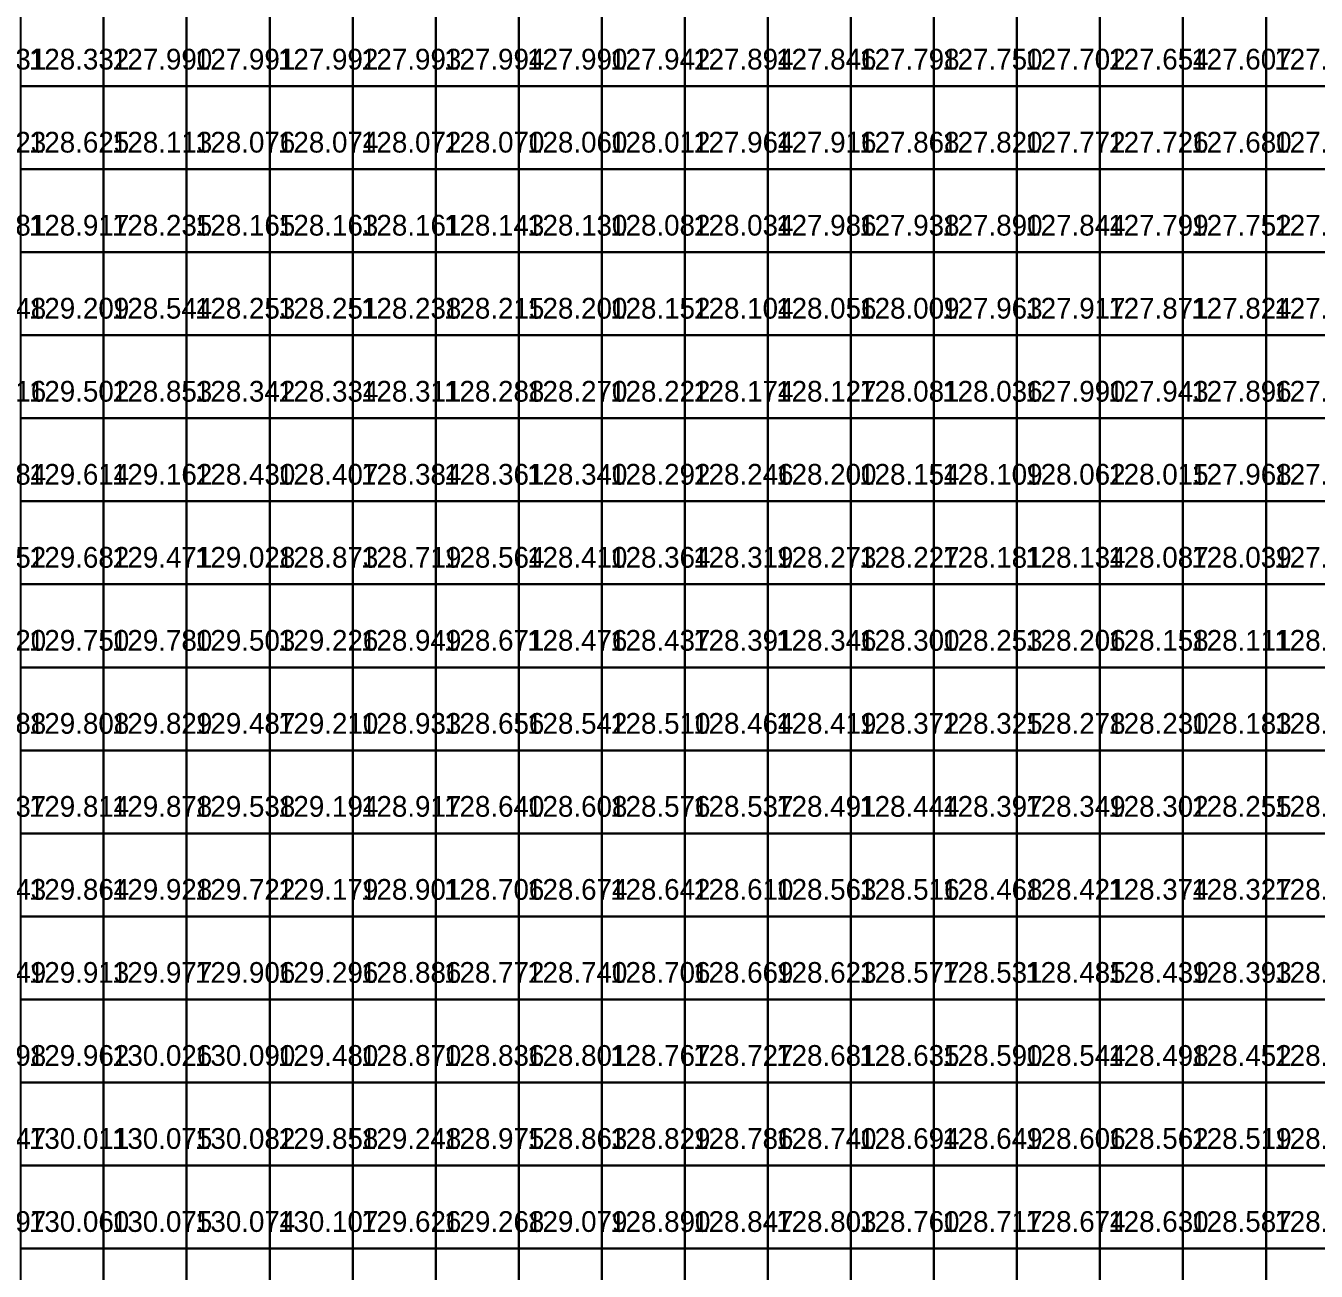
# Model space of a CAD drawing. Header units: metres. Extents: x 287857 to 287978, y 62957 to 63018.
# Drawn here: x 287886.99 to 287902.53, y 62987.56 to 63002.56 of the extents above; entities that cross this region are included whole.
import ezdxf

# ---------------------------------------------------------------- set-up
doc = ezdxf.new("R2010")
doc.units = ezdxf.units.M
for name, color, linetype, true_color in [('SURVEY-INTERP', 7, 'Continuous', 0x94a3b8), ('SURVEY-LEVEL-TXT', 7, 'Continuous', 0x4ade80), ('SURVEY-REAL', 7, 'Continuous', 0x4ade80)]:
    doc.layers.add(name, color=color, linetype=linetype, true_color=true_color)

msp = doc.modelspace()

# ---------------------------------------------------------------- linework, layer by layer
at = {"layer": 'SURVEY-INTERP'}
for points in [[(287886.925, 63001.831, 128.332), (287887.925, 63001.831, 128.332), (287887.925, 63002.831, 128.332), (287886.925, 63002.831, 128.332), (287886.925, 63001.831, 128.332)], [(287888.925, 63001.831, 127.991), (287889.925, 63001.831, 127.991), (287889.925, 63002.831, 127.991), (287888.925, 63002.831, 127.991), (287888.925, 63001.831, 127.991)], [(287889.925, 63001.831, 127.992), (287890.925, 63001.831, 127.992), (287890.925, 63002.831, 127.992), (287889.925, 63002.831, 127.992), (287889.925, 63001.831, 127.992)], [(287890.925, 63001.831, 127.993), (287891.925, 63001.831, 127.993), (287891.925, 63002.831, 127.993), (287890.925, 63002.831, 127.993), (287890.925, 63001.831, 127.993)], [(287891.925, 63001.831, 127.994), (287892.925, 63001.831, 127.994), (287892.925, 63002.831, 127.994), (287891.925, 63002.831, 127.994), (287891.925, 63001.831, 127.994)], [(287892.925, 63001.831, 127.99), (287893.925, 63001.831, 127.99), (287893.925, 63002.831, 127.99), (287892.925, 63002.831, 127.99), (287892.925, 63001.831, 127.99)], [(287893.925, 63001.831, 127.942), (287894.925, 63001.831, 127.942), (287894.925, 63002.831, 127.942), (287893.925, 63002.831, 127.942), (287893.925, 63001.831, 127.942)], [(287894.925, 63001.831, 127.894), (287895.925, 63001.831, 127.894), (287895.925, 63002.831, 127.894), (287894.925, 63002.831, 127.894), (287894.925, 63001.831, 127.894)], [(287895.925, 63001.831, 127.846), (287896.925, 63001.831, 127.846), (287896.925, 63002.831, 127.846), (287895.925, 63002.831, 127.846), (287895.925, 63001.831, 127.846)], [(287896.925, 63001.831, 127.798), (287897.925, 63001.831, 127.798), (287897.925, 63002.831, 127.798), (287896.925, 63002.831, 127.798), (287896.925, 63001.831, 127.798)], [(287897.925, 63001.831, 127.75), (287898.925, 63001.831, 127.75), (287898.925, 63002.831, 127.75), (287897.925, 63002.831, 127.75), (287897.925, 63001.831, 127.75)], [(287898.925, 63001.831, 127.702), (287899.925, 63001.831, 127.702), (287899.925, 63002.831, 127.702), (287898.925, 63002.831, 127.702), (287898.925, 63001.831, 127.702)], [(287899.925, 63001.831, 127.654), (287900.925, 63001.831, 127.654), (287900.925, 63002.831, 127.654), (287899.925, 63002.831, 127.654), (287899.925, 63001.831, 127.654)], [(287900.925, 63001.831, 127.607), (287901.925, 63001.831, 127.607), (287901.925, 63002.831, 127.607), (287900.925, 63002.831, 127.607), (287900.925, 63001.831, 127.607)], [(287901.925, 63001.831, 127.561), (287902.925, 63001.831, 127.561), (287902.925, 63002.831, 127.561), (287901.925, 63002.831, 127.561), (287901.925, 63001.831, 127.561)], [(287886.925, 63000.831, 128.625), (287887.925, 63000.831, 128.625), (287887.925, 63001.831, 128.625), (287886.925, 63001.831, 128.625), (287886.925, 63000.831, 128.625)], [(287887.925, 63000.831, 128.113), (287888.925, 63000.831, 128.113), (287888.925, 63001.831, 128.113), (287887.925, 63001.831, 128.113), (287887.925, 63000.831, 128.113)], [(287888.925, 63000.831, 128.076), (287889.925, 63000.831, 128.076), (287889.925, 63001.831, 128.076), (287888.925, 63001.831, 128.076), (287888.925, 63000.831, 128.076)], [(287889.925, 63000.831, 128.074), (287890.925, 63000.831, 128.074), (287890.925, 63001.831, 128.074), (287889.925, 63001.831, 128.074), (287889.925, 63000.831, 128.074)], [(287890.925, 63000.831, 128.072), (287891.925, 63000.831, 128.072), (287891.925, 63001.831, 128.072), (287890.925, 63001.831, 128.072), (287890.925, 63000.831, 128.072)], [(287892.925, 63000.831, 128.06), (287893.925, 63000.831, 128.06), (287893.925, 63001.831, 128.06), (287892.925, 63001.831, 128.06), (287892.925, 63000.831, 128.06)], [(287893.925, 63000.831, 128.012), (287894.925, 63000.831, 128.012), (287894.925, 63001.831, 128.012), (287893.925, 63001.831, 128.012), (287893.925, 63000.831, 128.012)], [(287894.925, 63000.831, 127.964), (287895.925, 63000.831, 127.964), (287895.925, 63001.831, 127.964), (287894.925, 63001.831, 127.964), (287894.925, 63000.831, 127.964)], [(287895.925, 63000.831, 127.916), (287896.925, 63000.831, 127.916), (287896.925, 63001.831, 127.916), (287895.925, 63001.831, 127.916), (287895.925, 63000.831, 127.916)], [(287896.925, 63000.831, 127.868), (287897.925, 63000.831, 127.868), (287897.925, 63001.831, 127.868), (287896.925, 63001.831, 127.868), (287896.925, 63000.831, 127.868)], [(287897.925, 63000.831, 127.82), (287898.925, 63000.831, 127.82), (287898.925, 63001.831, 127.82), (287897.925, 63001.831, 127.82), (287897.925, 63000.831, 127.82)], [(287898.925, 63000.831, 127.772), (287899.925, 63000.831, 127.772), (287899.925, 63001.831, 127.772), (287898.925, 63001.831, 127.772), (287898.925, 63000.831, 127.772)], [(287899.925, 63000.831, 127.726), (287900.925, 63000.831, 127.726), (287900.925, 63001.831, 127.726), (287899.925, 63001.831, 127.726), (287899.925, 63000.831, 127.726)], [(287900.925, 63000.831, 127.68), (287901.925, 63000.831, 127.68), (287901.925, 63001.831, 127.68), (287900.925, 63001.831, 127.68), (287900.925, 63000.831, 127.68)], [(287901.925, 63000.831, 127.633), (287902.925, 63000.831, 127.633), (287902.925, 63001.831, 127.633), (287901.925, 63001.831, 127.633), (287901.925, 63000.831, 127.633)], [(287886.925, 62999.831, 128.917), (287887.925, 62999.831, 128.917), (287887.925, 63000.831, 128.917), (287886.925, 63000.831, 128.917), (287886.925, 62999.831, 128.917)], [(287887.925, 62999.831, 128.235), (287888.925, 62999.831, 128.235), (287888.925, 63000.831, 128.235), (287887.925, 63000.831, 128.235), (287887.925, 62999.831, 128.235)], [(287888.925, 62999.831, 128.165), (287889.925, 62999.831, 128.165), (287889.925, 63000.831, 128.165), (287888.925, 63000.831, 128.165), (287888.925, 62999.831, 128.165)], [(287889.925, 62999.831, 128.163), (287890.925, 62999.831, 128.163), (287890.925, 63000.831, 128.163), (287889.925, 63000.831, 128.163), (287889.925, 62999.831, 128.163)], [(287890.925, 62999.831, 128.161), (287891.925, 62999.831, 128.161), (287891.925, 63000.831, 128.161), (287890.925, 63000.831, 128.161), (287890.925, 62999.831, 128.161)], [(287891.925, 62999.831, 128.143), (287892.925, 62999.831, 128.143), (287892.925, 63000.831, 128.143), (287891.925, 63000.831, 128.143), (287891.925, 62999.831, 128.143)], [(287892.925, 62999.831, 128.13), (287893.925, 62999.831, 128.13), (287893.925, 63000.831, 128.13), (287892.925, 63000.831, 128.13), (287892.925, 62999.831, 128.13)], [(287893.925, 62999.831, 128.082), (287894.925, 62999.831, 128.082), (287894.925, 63000.831, 128.082), (287893.925, 63000.831, 128.082), (287893.925, 62999.831, 128.082)], [(287894.925, 62999.831, 128.034), (287895.925, 62999.831, 128.034), (287895.925, 63000.831, 128.034), (287894.925, 63000.831, 128.034), (287894.925, 62999.831, 128.034)], [(287895.925, 62999.831, 127.986), (287896.925, 62999.831, 127.986), (287896.925, 63000.831, 127.986), (287895.925, 63000.831, 127.986), (287895.925, 62999.831, 127.986)], [(287896.925, 62999.831, 127.938), (287897.925, 62999.831, 127.938), (287897.925, 63000.831, 127.938), (287896.925, 63000.831, 127.938), (287896.925, 62999.831, 127.938)], [(287897.925, 62999.831, 127.89), (287898.925, 62999.831, 127.89), (287898.925, 63000.831, 127.89), (287897.925, 63000.831, 127.89), (287897.925, 62999.831, 127.89)], [(287898.925, 62999.831, 127.844), (287899.925, 62999.831, 127.844), (287899.925, 63000.831, 127.844), (287898.925, 63000.831, 127.844), (287898.925, 62999.831, 127.844)], [(287899.925, 62999.831, 127.799), (287900.925, 62999.831, 127.799), (287900.925, 63000.831, 127.799), (287899.925, 63000.831, 127.799), (287899.925, 62999.831, 127.799)], [(287900.925, 62999.831, 127.752), (287901.925, 62999.831, 127.752), (287901.925, 63000.831, 127.752), (287900.925, 63000.831, 127.752), (287900.925, 62999.831, 127.752)], [(287901.925, 62999.831, 127.705), (287902.925, 62999.831, 127.705), (287902.925, 63000.831, 127.705), (287901.925, 63000.831, 127.705), (287901.925, 62999.831, 127.705)], [(287886.925, 62998.831, 129.209), (287887.925, 62998.831, 129.209), (287887.925, 62999.831, 129.209), (287886.925, 62999.831, 129.209), (287886.925, 62998.831, 129.209)], [(287887.925, 62998.831, 128.544), (287888.925, 62998.831, 128.544), (287888.925, 62999.831, 128.544), (287887.925, 62999.831, 128.544), (287887.925, 62998.831, 128.544)], [(287888.925, 62998.831, 128.253), (287889.925, 62998.831, 128.253), (287889.925, 62999.831, 128.253), (287888.925, 62999.831, 128.253), (287888.925, 62998.831, 128.253)], [(287889.925, 62998.831, 128.251), (287890.925, 62998.831, 128.251), (287890.925, 62999.831, 128.251), (287889.925, 62999.831, 128.251), (287889.925, 62998.831, 128.251)], [(287890.925, 62998.831, 128.238), (287891.925, 62998.831, 128.238), (287891.925, 62999.831, 128.238), (287890.925, 62999.831, 128.238), (287890.925, 62998.831, 128.238)], [(287891.925, 62998.831, 128.215), (287892.925, 62998.831, 128.215), (287892.925, 62999.831, 128.215), (287891.925, 62999.831, 128.215), (287891.925, 62998.831, 128.215)], [(287892.925, 62998.831, 128.2), (287893.925, 62998.831, 128.2), (287893.925, 62999.831, 128.2), (287892.925, 62999.831, 128.2), (287892.925, 62998.831, 128.2)], [(287893.925, 62998.831, 128.152), (287894.925, 62998.831, 128.152), (287894.925, 62999.831, 128.152), (287893.925, 62999.831, 128.152), (287893.925, 62998.831, 128.152)], [(287894.925, 62998.831, 128.104), (287895.925, 62998.831, 128.104), (287895.925, 62999.831, 128.104), (287894.925, 62999.831, 128.104), (287894.925, 62998.831, 128.104)], [(287895.925, 62998.831, 128.056), (287896.925, 62998.831, 128.056), (287896.925, 62999.831, 128.056), (287895.925, 62999.831, 128.056), (287895.925, 62998.831, 128.056)], [(287896.925, 62998.831, 128.009), (287897.925, 62998.831, 128.009), (287897.925, 62999.831, 128.009), (287896.925, 62999.831, 128.009), (287896.925, 62998.831, 128.009)], [(287897.925, 62998.831, 127.963), (287898.925, 62998.831, 127.963), (287898.925, 62999.831, 127.963), (287897.925, 62999.831, 127.963), (287897.925, 62998.831, 127.963)], [(287898.925, 62998.831, 127.917), (287899.925, 62998.831, 127.917), (287899.925, 62999.831, 127.917), (287898.925, 62999.831, 127.917), (287898.925, 62998.831, 127.917)], [(287899.925, 62998.831, 127.871), (287900.925, 62998.831, 127.871), (287900.925, 62999.831, 127.871), (287899.925, 62999.831, 127.871), (287899.925, 62998.831, 127.871)], [(287900.925, 62998.831, 127.824), (287901.925, 62998.831, 127.824), (287901.925, 62999.831, 127.824), (287900.925, 62999.831, 127.824), (287900.925, 62998.831, 127.824)], [(287901.925, 62998.831, 127.777), (287902.925, 62998.831, 127.777), (287902.925, 62999.831, 127.777), (287901.925, 62999.831, 127.777), (287901.925, 62998.831, 127.777)], [(287886.925, 62997.831, 129.502), (287887.925, 62997.831, 129.502), (287887.925, 62998.831, 129.502), (287886.925, 62998.831, 129.502), (287886.925, 62997.831, 129.502)], [(287887.925, 62997.831, 128.853), (287888.925, 62997.831, 128.853), (287888.925, 62998.831, 128.853), (287887.925, 62998.831, 128.853), (287887.925, 62997.831, 128.853)], [(287888.925, 62997.831, 128.342), (287889.925, 62997.831, 128.342), (287889.925, 62998.831, 128.342), (287888.925, 62998.831, 128.342), (287888.925, 62997.831, 128.342)], [(287889.925, 62997.831, 128.334), (287890.925, 62997.831, 128.334), (287890.925, 62998.831, 128.334), (287889.925, 62998.831, 128.334), (287889.925, 62997.831, 128.334)], [(287890.925, 62997.831, 128.311), (287891.925, 62997.831, 128.311), (287891.925, 62998.831, 128.311), (287890.925, 62998.831, 128.311), (287890.925, 62997.831, 128.311)], [(287891.925, 62997.831, 128.288), (287892.925, 62997.831, 128.288), (287892.925, 62998.831, 128.288), (287891.925, 62998.831, 128.288), (287891.925, 62997.831, 128.288)], [(287892.925, 62997.831, 128.27), (287893.925, 62997.831, 128.27), (287893.925, 62998.831, 128.27), (287892.925, 62998.831, 128.27), (287892.925, 62997.831, 128.27)], [(287893.925, 62997.831, 128.222), (287894.925, 62997.831, 128.222), (287894.925, 62998.831, 128.222), (287893.925, 62998.831, 128.222), (287893.925, 62997.831, 128.222)], [(287894.925, 62997.831, 128.174), (287895.925, 62997.831, 128.174), (287895.925, 62998.831, 128.174), (287894.925, 62998.831, 128.174), (287894.925, 62997.831, 128.174)], [(287895.925, 62997.831, 128.127), (287896.925, 62997.831, 128.127), (287896.925, 62998.831, 128.127), (287895.925, 62998.831, 128.127), (287895.925, 62997.831, 128.127)], [(287896.925, 62997.831, 128.081), (287897.925, 62997.831, 128.081), (287897.925, 62998.831, 128.081), (287896.925, 62998.831, 128.081), (287896.925, 62997.831, 128.081)], [(287897.925, 62997.831, 128.036), (287898.925, 62997.831, 128.036), (287898.925, 62998.831, 128.036), (287897.925, 62998.831, 128.036), (287897.925, 62997.831, 128.036)], [(287898.925, 62997.831, 127.99), (287899.925, 62997.831, 127.99), (287899.925, 62998.831, 127.99), (287898.925, 62998.831, 127.99), (287898.925, 62997.831, 127.99)], [(287899.925, 62997.831, 127.943), (287900.925, 62997.831, 127.943), (287900.925, 62998.831, 127.943), (287899.925, 62998.831, 127.943), (287899.925, 62997.831, 127.943)], [(287900.925, 62997.831, 127.896), (287901.925, 62997.831, 127.896), (287901.925, 62998.831, 127.896), (287900.925, 62998.831, 127.896), (287900.925, 62997.831, 127.896)], [(287901.925, 62997.831, 127.848), (287902.925, 62997.831, 127.848), (287902.925, 62998.831, 127.848), (287901.925, 62998.831, 127.848), (287901.925, 62997.831, 127.848)], [(287886.925, 62996.831, 129.614), (287887.925, 62996.831, 129.614), (287887.925, 62997.831, 129.614), (287886.925, 62997.831, 129.614), (287886.925, 62996.831, 129.614)], [(287887.925, 62996.831, 129.162), (287888.925, 62996.831, 129.162), (287888.925, 62997.831, 129.162), (287887.925, 62997.831, 129.162), (287887.925, 62996.831, 129.162)], [(287889.925, 62996.831, 128.407), (287890.925, 62996.831, 128.407), (287890.925, 62997.831, 128.407), (287889.925, 62997.831, 128.407), (287889.925, 62996.831, 128.407)], [(287890.925, 62996.831, 128.384), (287891.925, 62996.831, 128.384), (287891.925, 62997.831, 128.384), (287890.925, 62997.831, 128.384), (287890.925, 62996.831, 128.384)], [(287891.925, 62996.831, 128.361), (287892.925, 62996.831, 128.361), (287892.925, 62997.831, 128.361), (287891.925, 62997.831, 128.361), (287891.925, 62996.831, 128.361)], [(287892.925, 62996.831, 128.34), (287893.925, 62996.831, 128.34), (287893.925, 62997.831, 128.34), (287892.925, 62997.831, 128.34), (287892.925, 62996.831, 128.34)], [(287893.925, 62996.831, 128.292), (287894.925, 62996.831, 128.292), (287894.925, 62997.831, 128.292), (287893.925, 62997.831, 128.292), (287893.925, 62996.831, 128.292)], [(287894.925, 62996.831, 128.246), (287895.925, 62996.831, 128.246), (287895.925, 62997.831, 128.246), (287894.925, 62997.831, 128.246), (287894.925, 62996.831, 128.246)], [(287895.925, 62996.831, 128.2), (287896.925, 62996.831, 128.2), (287896.925, 62997.831, 128.2), (287895.925, 62997.831, 128.2), (287895.925, 62996.831, 128.2)], [(287896.925, 62996.831, 128.154), (287897.925, 62996.831, 128.154), (287897.925, 62997.831, 128.154), (287896.925, 62997.831, 128.154), (287896.925, 62996.831, 128.154)], [(287897.925, 62996.831, 128.109), (287898.925, 62996.831, 128.109), (287898.925, 62997.831, 128.109), (287897.925, 62997.831, 128.109), (287897.925, 62996.831, 128.109)], [(287898.925, 62996.831, 128.062), (287899.925, 62996.831, 128.062), (287899.925, 62997.831, 128.062), (287898.925, 62997.831, 128.062), (287898.925, 62996.831, 128.062)], [(287899.925, 62996.831, 128.015), (287900.925, 62996.831, 128.015), (287900.925, 62997.831, 128.015), (287899.925, 62997.831, 128.015), (287899.925, 62996.831, 128.015)], [(287900.925, 62996.831, 127.968), (287901.925, 62996.831, 127.968), (287901.925, 62997.831, 127.968), (287900.925, 62997.831, 127.968), (287900.925, 62996.831, 127.968)], [(287901.925, 62996.831, 127.92), (287902.925, 62996.831, 127.92), (287902.925, 62997.831, 127.92), (287901.925, 62997.831, 127.92), (287901.925, 62996.831, 127.92)], [(287886.925, 62995.831, 129.682), (287887.925, 62995.831, 129.682), (287887.925, 62996.831, 129.682), (287886.925, 62996.831, 129.682), (287886.925, 62995.831, 129.682)], [(287887.925, 62995.831, 129.471), (287888.925, 62995.831, 129.471), (287888.925, 62996.831, 129.471), (287887.925, 62996.831, 129.471), (287887.925, 62995.831, 129.471)], [(287888.925, 62995.831, 129.028), (287889.925, 62995.831, 129.028), (287889.925, 62996.831, 129.028), (287888.925, 62996.831, 129.028), (287888.925, 62995.831, 129.028)], [(287889.925, 62995.831, 128.873), (287890.925, 62995.831, 128.873), (287890.925, 62996.831, 128.873), (287889.925, 62996.831, 128.873), (287889.925, 62995.831, 128.873)], [(287890.925, 62995.831, 128.719), (287891.925, 62995.831, 128.719), (287891.925, 62996.831, 128.719), (287890.925, 62996.831, 128.719), (287890.925, 62995.831, 128.719)], [(287891.925, 62995.831, 128.564), (287892.925, 62995.831, 128.564), (287892.925, 62996.831, 128.564), (287891.925, 62996.831, 128.564), (287891.925, 62995.831, 128.564)], [(287893.925, 62995.831, 128.364), (287894.925, 62995.831, 128.364), (287894.925, 62996.831, 128.364), (287893.925, 62996.831, 128.364), (287893.925, 62995.831, 128.364)], [(287894.925, 62995.831, 128.319), (287895.925, 62995.831, 128.319), (287895.925, 62996.831, 128.319), (287894.925, 62996.831, 128.319), (287894.925, 62995.831, 128.319)], [(287895.925, 62995.831, 128.273), (287896.925, 62995.831, 128.273), (287896.925, 62996.831, 128.273), (287895.925, 62996.831, 128.273), (287895.925, 62995.831, 128.273)], [(287896.925, 62995.831, 128.227), (287897.925, 62995.831, 128.227), (287897.925, 62996.831, 128.227), (287896.925, 62996.831, 128.227), (287896.925, 62995.831, 128.227)], [(287897.925, 62995.831, 128.181), (287898.925, 62995.831, 128.181), (287898.925, 62996.831, 128.181), (287897.925, 62996.831, 128.181), (287897.925, 62995.831, 128.181)], [(287898.925, 62995.831, 128.134), (287899.925, 62995.831, 128.134), (287899.925, 62996.831, 128.134), (287898.925, 62996.831, 128.134), (287898.925, 62995.831, 128.134)], [(287899.925, 62995.831, 128.087), (287900.925, 62995.831, 128.087), (287900.925, 62996.831, 128.087), (287899.925, 62996.831, 128.087), (287899.925, 62995.831, 128.087)], [(287900.925, 62995.831, 128.039), (287901.925, 62995.831, 128.039), (287901.925, 62996.831, 128.039), (287900.925, 62996.831, 128.039), (287900.925, 62995.831, 128.039)], [(287901.925, 62995.831, 127.992), (287902.925, 62995.831, 127.992), (287902.925, 62996.831, 127.992), (287901.925, 62996.831, 127.992), (287901.925, 62995.831, 127.992)], [(287886.925, 62994.831, 129.75), (287887.925, 62994.831, 129.75), (287887.925, 62995.831, 129.75), (287886.925, 62995.831, 129.75), (287886.925, 62994.831, 129.75)], [(287888.925, 62994.831, 129.503), (287889.925, 62994.831, 129.503), (287889.925, 62995.831, 129.503), (287888.925, 62995.831, 129.503), (287888.925, 62994.831, 129.503)], [(287889.925, 62994.831, 129.226), (287890.925, 62994.831, 129.226), (287890.925, 62995.831, 129.226), (287889.925, 62995.831, 129.226), (287889.925, 62994.831, 129.226)], [(287890.925, 62994.831, 128.949), (287891.925, 62994.831, 128.949), (287891.925, 62995.831, 128.949), (287890.925, 62995.831, 128.949), (287890.925, 62994.831, 128.949)], [(287891.925, 62994.831, 128.671), (287892.925, 62994.831, 128.671), (287892.925, 62995.831, 128.671), (287891.925, 62995.831, 128.671), (287891.925, 62994.831, 128.671)], [(287892.925, 62994.831, 128.476), (287893.925, 62994.831, 128.476), (287893.925, 62995.831, 128.476), (287892.925, 62995.831, 128.476), (287892.925, 62994.831, 128.476)], [(287893.925, 62994.831, 128.437), (287894.925, 62994.831, 128.437), (287894.925, 62995.831, 128.437), (287893.925, 62995.831, 128.437), (287893.925, 62994.831, 128.437)], [(287894.925, 62994.831, 128.391), (287895.925, 62994.831, 128.391), (287895.925, 62995.831, 128.391), (287894.925, 62995.831, 128.391), (287894.925, 62994.831, 128.391)], [(287895.925, 62994.831, 128.346), (287896.925, 62994.831, 128.346), (287896.925, 62995.831, 128.346), (287895.925, 62995.831, 128.346), (287895.925, 62994.831, 128.346)], [(287896.925, 62994.831, 128.3), (287897.925, 62994.831, 128.3), (287897.925, 62995.831, 128.3), (287896.925, 62995.831, 128.3), (287896.925, 62994.831, 128.3)], [(287897.925, 62994.831, 128.253), (287898.925, 62994.831, 128.253), (287898.925, 62995.831, 128.253), (287897.925, 62995.831, 128.253), (287897.925, 62994.831, 128.253)], [(287898.925, 62994.831, 128.206), (287899.925, 62994.831, 128.206), (287899.925, 62995.831, 128.206), (287898.925, 62995.831, 128.206), (287898.925, 62994.831, 128.206)], [(287899.925, 62994.831, 128.158), (287900.925, 62994.831, 128.158), (287900.925, 62995.831, 128.158), (287899.925, 62995.831, 128.158), (287899.925, 62994.831, 128.158)], [(287900.925, 62994.831, 128.111), (287901.925, 62994.831, 128.111), (287901.925, 62995.831, 128.111), (287900.925, 62995.831, 128.111), (287900.925, 62994.831, 128.111)], [(287901.925, 62994.831, 128.064), (287902.925, 62994.831, 128.064), (287902.925, 62995.831, 128.064), (287901.925, 62995.831, 128.064), (287901.925, 62994.831, 128.064)], [(287886.925, 62993.831, 129.808), (287887.925, 62993.831, 129.808), (287887.925, 62994.831, 129.808), (287886.925, 62994.831, 129.808), (287886.925, 62993.831, 129.808)], [(287887.925, 62993.831, 129.829), (287888.925, 62993.831, 129.829), (287888.925, 62994.831, 129.829), (287887.925, 62994.831, 129.829), (287887.925, 62993.831, 129.829)], [(287888.925, 62993.831, 129.487), (287889.925, 62993.831, 129.487), (287889.925, 62994.831, 129.487), (287888.925, 62994.831, 129.487), (287888.925, 62993.831, 129.487)], [(287889.925, 62993.831, 129.21), (287890.925, 62993.831, 129.21), (287890.925, 62994.831, 129.21), (287889.925, 62994.831, 129.21), (287889.925, 62993.831, 129.21)], [(287890.925, 62993.831, 128.933), (287891.925, 62993.831, 128.933), (287891.925, 62994.831, 128.933), (287890.925, 62994.831, 128.933), (287890.925, 62993.831, 128.933)], [(287891.925, 62993.831, 128.656), (287892.925, 62993.831, 128.656), (287892.925, 62994.831, 128.656), (287891.925, 62994.831, 128.656), (287891.925, 62993.831, 128.656)], [(287892.925, 62993.831, 128.542), (287893.925, 62993.831, 128.542), (287893.925, 62994.831, 128.542), (287892.925, 62994.831, 128.542), (287892.925, 62993.831, 128.542)], [(287893.925, 62993.831, 128.51), (287894.925, 62993.831, 128.51), (287894.925, 62994.831, 128.51), (287893.925, 62994.831, 128.51), (287893.925, 62993.831, 128.51)], [(287894.925, 62993.831, 128.464), (287895.925, 62993.831, 128.464), (287895.925, 62994.831, 128.464), (287894.925, 62994.831, 128.464), (287894.925, 62993.831, 128.464)], [(287895.925, 62993.831, 128.419), (287896.925, 62993.831, 128.419), (287896.925, 62994.831, 128.419), (287895.925, 62994.831, 128.419), (287895.925, 62993.831, 128.419)], [(287896.925, 62993.831, 128.372), (287897.925, 62993.831, 128.372), (287897.925, 62994.831, 128.372), (287896.925, 62994.831, 128.372), (287896.925, 62993.831, 128.372)], [(287897.925, 62993.831, 128.325), (287898.925, 62993.831, 128.325), (287898.925, 62994.831, 128.325), (287897.925, 62994.831, 128.325), (287897.925, 62993.831, 128.325)], [(287898.925, 62993.831, 128.278), (287899.925, 62993.831, 128.278), (287899.925, 62994.831, 128.278), (287898.925, 62994.831, 128.278), (287898.925, 62993.831, 128.278)], [(287899.925, 62993.831, 128.23), (287900.925, 62993.831, 128.23), (287900.925, 62994.831, 128.23), (287899.925, 62994.831, 128.23), (287899.925, 62993.831, 128.23)], [(287900.925, 62993.831, 128.183), (287901.925, 62993.831, 128.183), (287901.925, 62994.831, 128.183), (287900.925, 62994.831, 128.183), (287900.925, 62993.831, 128.183)], [(287901.925, 62993.831, 128.136), (287902.925, 62993.831, 128.136), (287902.925, 62994.831, 128.136), (287901.925, 62994.831, 128.136), (287901.925, 62993.831, 128.136)], [(287886.925, 62992.831, 129.814), (287887.925, 62992.831, 129.814), (287887.925, 62993.831, 129.814), (287886.925, 62993.831, 129.814), (287886.925, 62992.831, 129.814)], [(287887.925, 62992.831, 129.878), (287888.925, 62992.831, 129.878), (287888.925, 62993.831, 129.878), (287887.925, 62993.831, 129.878), (287887.925, 62992.831, 129.878)], [(287888.925, 62992.831, 129.538), (287889.925, 62992.831, 129.538), (287889.925, 62993.831, 129.538), (287888.925, 62993.831, 129.538), (287888.925, 62992.831, 129.538)], [(287889.925, 62992.831, 129.194), (287890.925, 62992.831, 129.194), (287890.925, 62993.831, 129.194), (287889.925, 62993.831, 129.194), (287889.925, 62992.831, 129.194)], [(287890.925, 62992.831, 128.917), (287891.925, 62992.831, 128.917), (287891.925, 62993.831, 128.917), (287890.925, 62993.831, 128.917), (287890.925, 62992.831, 128.917)], [(287891.925, 62992.831, 128.64), (287892.925, 62992.831, 128.64), (287892.925, 62993.831, 128.64), (287891.925, 62993.831, 128.64), (287891.925, 62992.831, 128.64)], [(287892.925, 62992.831, 128.608), (287893.925, 62992.831, 128.608), (287893.925, 62993.831, 128.608), (287892.925, 62993.831, 128.608), (287892.925, 62992.831, 128.608)], [(287893.925, 62992.831, 128.576), (287894.925, 62992.831, 128.576), (287894.925, 62993.831, 128.576), (287893.925, 62993.831, 128.576), (287893.925, 62992.831, 128.576)], [(287894.925, 62992.831, 128.537), (287895.925, 62992.831, 128.537), (287895.925, 62993.831, 128.537), (287894.925, 62993.831, 128.537), (287894.925, 62992.831, 128.537)], [(287895.925, 62992.831, 128.491), (287896.925, 62992.831, 128.491), (287896.925, 62993.831, 128.491), (287895.925, 62993.831, 128.491), (287895.925, 62992.831, 128.491)], [(287896.925, 62992.831, 128.444), (287897.925, 62992.831, 128.444), (287897.925, 62993.831, 128.444), (287896.925, 62993.831, 128.444), (287896.925, 62992.831, 128.444)], [(287897.925, 62992.831, 128.397), (287898.925, 62992.831, 128.397), (287898.925, 62993.831, 128.397), (287897.925, 62993.831, 128.397), (287897.925, 62992.831, 128.397)], [(287898.925, 62992.831, 128.349), (287899.925, 62992.831, 128.349), (287899.925, 62993.831, 128.349), (287898.925, 62993.831, 128.349), (287898.925, 62992.831, 128.349)], [(287899.925, 62992.831, 128.302), (287900.925, 62992.831, 128.302), (287900.925, 62993.831, 128.302), (287899.925, 62993.831, 128.302), (287899.925, 62992.831, 128.302)], [(287900.925, 62992.831, 128.255), (287901.925, 62992.831, 128.255), (287901.925, 62993.831, 128.255), (287900.925, 62993.831, 128.255), (287900.925, 62992.831, 128.255)], [(287901.925, 62992.831, 128.208), (287902.925, 62992.831, 128.208), (287902.925, 62993.831, 128.208), (287901.925, 62993.831, 128.208), (287901.925, 62992.831, 128.208)], [(287886.925, 62991.831, 129.864), (287887.925, 62991.831, 129.864), (287887.925, 62992.831, 129.864), (287886.925, 62992.831, 129.864), (287886.925, 62991.831, 129.864)], [(287887.925, 62991.831, 129.928), (287888.925, 62991.831, 129.928), (287888.925, 62992.831, 129.928), (287887.925, 62992.831, 129.928), (287887.925, 62991.831, 129.928)], [(287888.925, 62991.831, 129.722), (287889.925, 62991.831, 129.722), (287889.925, 62992.831, 129.722), (287888.925, 62992.831, 129.722), (287888.925, 62991.831, 129.722)], [(287889.925, 62991.831, 129.179), (287890.925, 62991.831, 129.179), (287890.925, 62992.831, 129.179), (287889.925, 62992.831, 129.179), (287889.925, 62991.831, 129.179)], [(287890.925, 62991.831, 128.901), (287891.925, 62991.831, 128.901), (287891.925, 62992.831, 128.901), (287890.925, 62992.831, 128.901), (287890.925, 62991.831, 128.901)], [(287891.925, 62991.831, 128.706), (287892.925, 62991.831, 128.706), (287892.925, 62992.831, 128.706), (287891.925, 62992.831, 128.706), (287891.925, 62991.831, 128.706)], [(287892.925, 62991.831, 128.674), (287893.925, 62991.831, 128.674), (287893.925, 62992.831, 128.674), (287892.925, 62992.831, 128.674), (287892.925, 62991.831, 128.674)], [(287893.925, 62991.831, 128.642), (287894.925, 62991.831, 128.642), (287894.925, 62992.831, 128.642), (287893.925, 62992.831, 128.642), (287893.925, 62991.831, 128.642)], [(287895.925, 62991.831, 128.563), (287896.925, 62991.831, 128.563), (287896.925, 62992.831, 128.563), (287895.925, 62992.831, 128.563), (287895.925, 62991.831, 128.563)], [(287896.925, 62991.831, 128.516), (287897.925, 62991.831, 128.516), (287897.925, 62992.831, 128.516), (287896.925, 62992.831, 128.516), (287896.925, 62991.831, 128.516)], [(287897.925, 62991.831, 128.468), (287898.925, 62991.831, 128.468), (287898.925, 62992.831, 128.468), (287897.925, 62992.831, 128.468), (287897.925, 62991.831, 128.468)], [(287898.925, 62991.831, 128.421), (287899.925, 62991.831, 128.421), (287899.925, 62992.831, 128.421), (287898.925, 62992.831, 128.421), (287898.925, 62991.831, 128.421)], [(287899.925, 62991.831, 128.374), (287900.925, 62991.831, 128.374), (287900.925, 62992.831, 128.374), (287899.925, 62992.831, 128.374), (287899.925, 62991.831, 128.374)], [(287900.925, 62991.831, 128.327), (287901.925, 62991.831, 128.327), (287901.925, 62992.831, 128.327), (287900.925, 62992.831, 128.327), (287900.925, 62991.831, 128.327)], [(287901.925, 62991.831, 128.28), (287902.925, 62991.831, 128.28), (287902.925, 62992.831, 128.28), (287901.925, 62992.831, 128.28), (287901.925, 62991.831, 128.28)], [(287886.925, 62990.831, 129.913), (287887.925, 62990.831, 129.913), (287887.925, 62991.831, 129.913), (287886.925, 62991.831, 129.913), (287886.925, 62990.831, 129.913)], [(287887.925, 62990.831, 129.977), (287888.925, 62990.831, 129.977), (287888.925, 62991.831, 129.977), (287887.925, 62991.831, 129.977), (287887.925, 62990.831, 129.977)], [(287888.925, 62990.831, 129.906), (287889.925, 62990.831, 129.906), (287889.925, 62991.831, 129.906), (287888.925, 62991.831, 129.906), (287888.925, 62990.831, 129.906)], [(287889.925, 62990.831, 129.296), (287890.925, 62990.831, 129.296), (287890.925, 62991.831, 129.296), (287889.925, 62991.831, 129.296), (287889.925, 62990.831, 129.296)], [(287890.925, 62990.831, 128.886), (287891.925, 62990.831, 128.886), (287891.925, 62991.831, 128.886), (287890.925, 62991.831, 128.886), (287890.925, 62990.831, 128.886)], [(287891.925, 62990.831, 128.772), (287892.925, 62990.831, 128.772), (287892.925, 62991.831, 128.772), (287891.925, 62991.831, 128.772), (287891.925, 62990.831, 128.772)], [(287892.925, 62990.831, 128.74), (287893.925, 62990.831, 128.74), (287893.925, 62991.831, 128.74), (287892.925, 62991.831, 128.74), (287892.925, 62990.831, 128.74)], [(287893.925, 62990.831, 128.706), (287894.925, 62990.831, 128.706), (287894.925, 62991.831, 128.706), (287893.925, 62991.831, 128.706), (287893.925, 62990.831, 128.706)], [(287894.925, 62990.831, 128.669), (287895.925, 62990.831, 128.669), (287895.925, 62991.831, 128.669), (287894.925, 62991.831, 128.669), (287894.925, 62990.831, 128.669)], [(287895.925, 62990.831, 128.623), (287896.925, 62990.831, 128.623), (287896.925, 62991.831, 128.623), (287895.925, 62991.831, 128.623), (287895.925, 62990.831, 128.623)], [(287896.925, 62990.831, 128.577), (287897.925, 62990.831, 128.577), (287897.925, 62991.831, 128.577), (287896.925, 62991.831, 128.577), (287896.925, 62990.831, 128.577)], [(287897.925, 62990.831, 128.531), (287898.925, 62990.831, 128.531), (287898.925, 62991.831, 128.531), (287897.925, 62991.831, 128.531), (287897.925, 62990.831, 128.531)], [(287898.925, 62990.831, 128.485), (287899.925, 62990.831, 128.485), (287899.925, 62991.831, 128.485), (287898.925, 62991.831, 128.485), (287898.925, 62990.831, 128.485)], [(287899.925, 62990.831, 128.439), (287900.925, 62990.831, 128.439), (287900.925, 62991.831, 128.439), (287899.925, 62991.831, 128.439), (287899.925, 62990.831, 128.439)], [(287900.925, 62990.831, 128.393), (287901.925, 62990.831, 128.393), (287901.925, 62991.831, 128.393), (287900.925, 62991.831, 128.393), (287900.925, 62990.831, 128.393)], [(287901.925, 62990.831, 128.348), (287902.925, 62990.831, 128.348), (287902.925, 62991.831, 128.348), (287901.925, 62991.831, 128.348), (287901.925, 62990.831, 128.348)], [(287886.925, 62989.831, 129.962), (287887.925, 62989.831, 129.962), (287887.925, 62990.831, 129.962), (287886.925, 62990.831, 129.962), (287886.925, 62989.831, 129.962)], [(287887.925, 62989.831, 130.026), (287888.925, 62989.831, 130.026), (287888.925, 62990.831, 130.026), (287887.925, 62990.831, 130.026), (287887.925, 62989.831, 130.026)], [(287889.925, 62989.831, 129.48), (287890.925, 62989.831, 129.48), (287890.925, 62990.831, 129.48), (287889.925, 62990.831, 129.48), (287889.925, 62989.831, 129.48)], [(287891.925, 62989.831, 128.836), (287892.925, 62989.831, 128.836), (287892.925, 62990.831, 128.836), (287891.925, 62990.831, 128.836), (287891.925, 62989.831, 128.836)], [(287892.925, 62989.831, 128.801), (287893.925, 62989.831, 128.801), (287893.925, 62990.831, 128.801), (287892.925, 62990.831, 128.801), (287892.925, 62989.831, 128.801)], [(287893.925, 62989.831, 128.767), (287894.925, 62989.831, 128.767), (287894.925, 62990.831, 128.767), (287893.925, 62990.831, 128.767), (287893.925, 62989.831, 128.767)], [(287894.925, 62989.831, 128.727), (287895.925, 62989.831, 128.727), (287895.925, 62990.831, 128.727), (287894.925, 62990.831, 128.727), (287894.925, 62989.831, 128.727)], [(287895.925, 62989.831, 128.681), (287896.925, 62989.831, 128.681), (287896.925, 62990.831, 128.681), (287895.925, 62990.831, 128.681), (287895.925, 62989.831, 128.681)], [(287896.925, 62989.831, 128.635), (287897.925, 62989.831, 128.635), (287897.925, 62990.831, 128.635), (287896.925, 62990.831, 128.635), (287896.925, 62989.831, 128.635)], [(287897.925, 62989.831, 128.59), (287898.925, 62989.831, 128.59), (287898.925, 62990.831, 128.59), (287897.925, 62990.831, 128.59), (287897.925, 62989.831, 128.59)], [(287898.925, 62989.831, 128.544), (287899.925, 62989.831, 128.544), (287899.925, 62990.831, 128.544), (287898.925, 62990.831, 128.544), (287898.925, 62989.831, 128.544)], [(287899.925, 62989.831, 128.498), (287900.925, 62989.831, 128.498), (287900.925, 62990.831, 128.498), (287899.925, 62990.831, 128.498), (287899.925, 62989.831, 128.498)], [(287900.925, 62989.831, 128.452), (287901.925, 62989.831, 128.452), (287901.925, 62990.831, 128.452), (287900.925, 62990.831, 128.452), (287900.925, 62989.831, 128.452)], [(287901.925, 62989.831, 128.408), (287902.925, 62989.831, 128.408), (287902.925, 62990.831, 128.408), (287901.925, 62990.831, 128.408), (287901.925, 62989.831, 128.408)], [(287886.925, 62988.831, 130.011), (287887.925, 62988.831, 130.011), (287887.925, 62989.831, 130.011), (287886.925, 62989.831, 130.011), (287886.925, 62988.831, 130.011)], [(287887.925, 62988.831, 130.075), (287888.925, 62988.831, 130.075), (287888.925, 62989.831, 130.075), (287887.925, 62989.831, 130.075), (287887.925, 62988.831, 130.075)], [(287888.925, 62988.831, 130.082), (287889.925, 62988.831, 130.082), (287889.925, 62989.831, 130.082), (287888.925, 62989.831, 130.082), (287888.925, 62988.831, 130.082)], [(287889.925, 62988.831, 129.858), (287890.925, 62988.831, 129.858), (287890.925, 62989.831, 129.858), (287889.925, 62989.831, 129.858), (287889.925, 62988.831, 129.858)], [(287890.925, 62988.831, 129.248), (287891.925, 62988.831, 129.248), (287891.925, 62989.831, 129.248), (287890.925, 62989.831, 129.248), (287890.925, 62988.831, 129.248)], [(287891.925, 62988.831, 128.975), (287892.925, 62988.831, 128.975), (287892.925, 62989.831, 128.975), (287891.925, 62989.831, 128.975), (287891.925, 62988.831, 128.975)], [(287892.925, 62988.831, 128.863), (287893.925, 62988.831, 128.863), (287893.925, 62989.831, 128.863), (287892.925, 62989.831, 128.863), (287892.925, 62988.831, 128.863)], [(287893.925, 62988.831, 128.829), (287894.925, 62988.831, 128.829), (287894.925, 62989.831, 128.829), (287893.925, 62989.831, 128.829), (287893.925, 62988.831, 128.829)], [(287894.925, 62988.831, 128.786), (287895.925, 62988.831, 128.786), (287895.925, 62989.831, 128.786), (287894.925, 62989.831, 128.786), (287894.925, 62988.831, 128.786)], [(287895.925, 62988.831, 128.74), (287896.925, 62988.831, 128.74), (287896.925, 62989.831, 128.74), (287895.925, 62989.831, 128.74), (287895.925, 62988.831, 128.74)], [(287896.925, 62988.831, 128.694), (287897.925, 62988.831, 128.694), (287897.925, 62989.831, 128.694), (287896.925, 62989.831, 128.694), (287896.925, 62988.831, 128.694)], [(287897.925, 62988.831, 128.649), (287898.925, 62988.831, 128.649), (287898.925, 62989.831, 128.649), (287897.925, 62989.831, 128.649), (287897.925, 62988.831, 128.649)], [(287898.925, 62988.831, 128.606), (287899.925, 62988.831, 128.606), (287899.925, 62989.831, 128.606), (287898.925, 62989.831, 128.606), (287898.925, 62988.831, 128.606)], [(287899.925, 62988.831, 128.562), (287900.925, 62988.831, 128.562), (287900.925, 62989.831, 128.562), (287899.925, 62989.831, 128.562), (287899.925, 62988.831, 128.562)], [(287900.925, 62988.831, 128.519), (287901.925, 62988.831, 128.519), (287901.925, 62989.831, 128.519), (287900.925, 62989.831, 128.519), (287900.925, 62988.831, 128.519)], [(287901.925, 62988.831, 128.476), (287902.925, 62988.831, 128.476), (287902.925, 62989.831, 128.476), (287901.925, 62989.831, 128.476), (287901.925, 62988.831, 128.476)], [(287886.925, 62987.831, 130.06), (287887.925, 62987.831, 130.06), (287887.925, 62988.831, 130.06), (287886.925, 62988.831, 130.06), (287886.925, 62987.831, 130.06)], [(287887.925, 62987.831, 130.075), (287888.925, 62987.831, 130.075), (287888.925, 62988.831, 130.075), (287887.925, 62988.831, 130.075), (287887.925, 62987.831, 130.075)], [(287888.925, 62987.831, 130.074), (287889.925, 62987.831, 130.074), (287889.925, 62988.831, 130.074), (287888.925, 62988.831, 130.074), (287888.925, 62987.831, 130.074)], [(287889.925, 62987.831, 130.107), (287890.925, 62987.831, 130.107), (287890.925, 62988.831, 130.107), (287889.925, 62988.831, 130.107), (287889.925, 62987.831, 130.107)], [(287890.925, 62987.831, 129.626), (287891.925, 62987.831, 129.626), (287891.925, 62988.831, 129.626), (287890.925, 62988.831, 129.626), (287890.925, 62987.831, 129.626)], [(287891.925, 62987.831, 129.268), (287892.925, 62987.831, 129.268), (287892.925, 62988.831, 129.268), (287891.925, 62988.831, 129.268), (287891.925, 62987.831, 129.268)], [(287892.925, 62987.831, 129.079), (287893.925, 62987.831, 129.079), (287893.925, 62988.831, 129.079), (287892.925, 62988.831, 129.079), (287892.925, 62987.831, 129.079)], [(287894.925, 62987.831, 128.847), (287895.925, 62987.831, 128.847), (287895.925, 62988.831, 128.847), (287894.925, 62988.831, 128.847), (287894.925, 62987.831, 128.847)], [(287895.925, 62987.831, 128.803), (287896.925, 62987.831, 128.803), (287896.925, 62988.831, 128.803), (287895.925, 62988.831, 128.803), (287895.925, 62987.831, 128.803)], [(287896.925, 62987.831, 128.76), (287897.925, 62987.831, 128.76), (287897.925, 62988.831, 128.76), (287896.925, 62988.831, 128.76), (287896.925, 62987.831, 128.76)], [(287897.925, 62987.831, 128.717), (287898.925, 62987.831, 128.717), (287898.925, 62988.831, 128.717), (287897.925, 62988.831, 128.717), (287897.925, 62987.831, 128.717)], [(287898.925, 62987.831, 128.674), (287899.925, 62987.831, 128.674), (287899.925, 62988.831, 128.674), (287898.925, 62988.831, 128.674), (287898.925, 62987.831, 128.674)], [(287899.925, 62987.831, 128.63), (287900.925, 62987.831, 128.63), (287900.925, 62988.831, 128.63), (287899.925, 62988.831, 128.63), (287899.925, 62987.831, 128.63)], [(287900.925, 62987.831, 128.587), (287901.925, 62987.831, 128.587), (287901.925, 62988.831, 128.587), (287900.925, 62988.831, 128.587), (287900.925, 62987.831, 128.587)], [(287901.925, 62987.831, 128.544), (287902.925, 62987.831, 128.544), (287902.925, 62988.831, 128.544), (287901.925, 62988.831, 128.544), (287901.925, 62987.831, 128.544)], [(287886.925, 62986.831, 130.082), (287887.925, 62986.831, 130.082), (287887.925, 62987.831, 130.082), (287886.925, 62987.831, 130.082), (287886.925, 62986.831, 130.082)], [(287887.925, 62986.831, 130.055), (287888.925, 62986.831, 130.055), (287888.925, 62987.831, 130.055), (287887.925, 62987.831, 130.055), (287887.925, 62986.831, 130.055)], [(287888.925, 62986.831, 130.066), (287889.925, 62986.831, 130.066), (287889.925, 62987.831, 130.066), (287888.925, 62987.831, 130.066), (287888.925, 62986.831, 130.066)], [(287889.925, 62986.831, 130.099), (287890.925, 62986.831, 130.099), (287890.925, 62987.831, 130.099), (287889.925, 62987.831, 130.099), (287889.925, 62986.831, 130.099)], [(287890.925, 62986.831, 130.004), (287891.925, 62986.831, 130.004), (287891.925, 62987.831, 130.004), (287890.925, 62987.831, 130.004), (287890.925, 62986.831, 130.004)], [(287891.925, 62986.831, 129.562), (287892.925, 62986.831, 129.562), (287892.925, 62987.831, 129.562), (287891.925, 62987.831, 129.562), (287891.925, 62986.831, 129.562)], [(287892.925, 62986.831, 129.373), (287893.925, 62986.831, 129.373), (287893.925, 62987.831, 129.373), (287892.925, 62987.831, 129.373), (287892.925, 62986.831, 129.373)], [(287893.925, 62986.831, 128.959), (287894.925, 62986.831, 128.959), (287894.925, 62987.831, 128.959), (287893.925, 62987.831, 128.959), (287893.925, 62986.831, 128.959)], [(287894.925, 62986.831, 128.915), (287895.925, 62986.831, 128.915), (287895.925, 62987.831, 128.915), (287894.925, 62987.831, 128.915), (287894.925, 62986.831, 128.915)], [(287895.925, 62986.831, 128.871), (287896.925, 62986.831, 128.871), (287896.925, 62987.831, 128.871), (287895.925, 62987.831, 128.871), (287895.925, 62986.831, 128.871)], [(287896.925, 62986.831, 128.828), (287897.925, 62986.831, 128.828), (287897.925, 62987.831, 128.828), (287896.925, 62987.831, 128.828), (287896.925, 62986.831, 128.828)], [(287897.925, 62986.831, 128.785), (287898.925, 62986.831, 128.785), (287898.925, 62987.831, 128.785), (287897.925, 62987.831, 128.785), (287897.925, 62986.831, 128.785)], [(287898.925, 62986.831, 128.742), (287899.925, 62986.831, 128.742), (287899.925, 62987.831, 128.742), (287898.925, 62987.831, 128.742), (287898.925, 62986.831, 128.742)], [(287899.925, 62986.831, 128.698), (287900.925, 62986.831, 128.698), (287900.925, 62987.831, 128.698), (287899.925, 62987.831, 128.698), (287899.925, 62986.831, 128.698)], [(287900.925, 62986.831, 128.655), (287901.925, 62986.831, 128.655), (287901.925, 62987.831, 128.655), (287900.925, 62987.831, 128.655), (287900.925, 62986.831, 128.655)], [(287901.925, 62986.831, 128.609), (287902.925, 62986.831, 128.609), (287902.925, 62987.831, 128.609), (287901.925, 62987.831, 128.609), (287901.925, 62986.831, 128.609)]]:
    msp.add_polyline3d(points, dxfattribs=at)
at = {"layer": 'SURVEY-REAL'}
for points in [[(287887.925, 63001.831, 127.99), (287888.925, 63001.831, 127.99), (287888.925, 63002.831, 127.99), (287887.925, 63002.831, 127.99), (287887.925, 63001.831, 127.99)], [(287891.925, 63000.831, 128.07), (287892.925, 63000.831, 128.07), (287892.925, 63001.831, 128.07), (287891.925, 63001.831, 128.07), (287891.925, 63000.831, 128.07)], [(287888.925, 62996.831, 128.43), (287889.925, 62996.831, 128.43), (287889.925, 62997.831, 128.43), (287888.925, 62997.831, 128.43), (287888.925, 62996.831, 128.43)], [(287892.925, 62995.831, 128.41), (287893.925, 62995.831, 128.41), (287893.925, 62996.831, 128.41), (287892.925, 62996.831, 128.41), (287892.925, 62995.831, 128.41)], [(287887.925, 62994.831, 129.78), (287888.925, 62994.831, 129.78), (287888.925, 62995.831, 129.78), (287887.925, 62995.831, 129.78), (287887.925, 62994.831, 129.78)], [(287894.925, 62991.831, 128.61), (287895.925, 62991.831, 128.61), (287895.925, 62992.831, 128.61), (287894.925, 62992.831, 128.61), (287894.925, 62991.831, 128.61)], [(287888.925, 62989.831, 130.09), (287889.925, 62989.831, 130.09), (287889.925, 62990.831, 130.09), (287888.925, 62990.831, 130.09), (287888.925, 62989.831, 130.09)], [(287890.925, 62989.831, 128.87), (287891.925, 62989.831, 128.87), (287891.925, 62990.831, 128.87), (287890.925, 62990.831, 128.87), (287890.925, 62989.831, 128.87)], [(287893.925, 62987.831, 128.89), (287894.925, 62987.831, 128.89), (287894.925, 62988.831, 128.89), (287893.925, 62988.831, 128.89), (287893.925, 62987.831, 128.89)]]:
    msp.add_polyline3d(points, dxfattribs=at)

# ---------------------------------------------------------------- texts
at = {"layer": 'SURVEY-LEVEL-TXT'}
for s, p in [('128.931', (287886.025, 63002.031, 128.931)), ('128.332', (287887.025, 63002.031, 128.332)), ('127.990', (287888.025, 63002.031, 127.99)), ('127.991', (287889.025, 63002.031, 127.991)), ('127.992', (287890.025, 63002.031, 127.992)), ('127.993', (287891.025, 63002.031, 127.993)), ('127.994', (287892.025, 63002.031, 127.994)), ('127.990', (287893.025, 63002.031, 127.99)), ('127.942', (287894.025, 63002.031, 127.942)), ('127.894', (287895.025, 63002.031, 127.894)), ('127.846', (287896.025, 63002.031, 127.846)), ('127.798', (287897.025, 63002.031, 127.798)), ('127.750', (287898.025, 63002.031, 127.75)), ('127.702', (287899.025, 63002.031, 127.702)), ('127.654', (287900.025, 63002.031, 127.654)), ('127.607', (287901.025, 63002.031, 127.607)), ('127.561', (287902.025, 63002.031, 127.561)), ('129.223', (287886.025, 63001.031, 129.223)), ('128.625', (287887.025, 63001.031, 128.625)), ('128.113', (287888.025, 63001.031, 128.113)), ('128.076', (287889.025, 63001.031, 128.076)), ('128.074', (287890.025, 63001.031, 128.074)), ('128.072', (287891.025, 63001.031, 128.072)), ('128.070', (287892.025, 63001.031, 128.07)), ('128.060', (287893.025, 63001.031, 128.06)), ('128.012', (287894.025, 63001.031, 128.012)), ('127.964', (287895.025, 63001.031, 127.964)), ('127.916', (287896.025, 63001.031, 127.916)), ('127.868', (287897.025, 63001.031, 127.868)), ('127.820', (287898.025, 63001.031, 127.82)), ('127.772', (287899.025, 63001.031, 127.772)), ('127.726', (287900.025, 63001.031, 127.726)), ('127.680', (287901.025, 63001.031, 127.68)), ('127.633', (287902.025, 63001.031, 127.633)), ('129.381', (287886.025, 63000.031, 129.381)), ('128.917', (287887.025, 63000.031, 128.917)), ('128.235', (287888.025, 63000.031, 128.235)), ('128.165', (287889.025, 63000.031, 128.165)), ('128.163', (287890.025, 63000.031, 128.163)), ('128.161', (287891.025, 63000.031, 128.161)), ('128.143', (287892.025, 63000.031, 128.143)), ('128.130', (287893.025, 63000.031, 128.13)), ('128.082', (287894.025, 63000.031, 128.082)), ('128.034', (287895.025, 63000.031, 128.034)), ('127.986', (287896.025, 63000.031, 127.986)), ('127.938', (287897.025, 63000.031, 127.938)), ('127.890', (287898.025, 63000.031, 127.89)), ('127.844', (287899.025, 63000.031, 127.844)), ('127.799', (287900.025, 63000.031, 127.799)), ('127.752', (287901.025, 63000.031, 127.752)), ('127.705', (287902.025, 63000.031, 127.705)), ('129.448', (287886.025, 62999.031, 129.448)), ('129.209', (287887.025, 62999.031, 129.209)), ('128.544', (287888.025, 62999.031, 128.544)), ('128.253', (287889.025, 62999.031, 128.253)), ('128.251', (287890.025, 62999.031, 128.251)), ('128.238', (287891.025, 62999.031, 128.238)), ('128.215', (287892.025, 62999.031, 128.215)), ('128.200', (287893.025, 62999.031, 128.2)), ('128.152', (287894.025, 62999.031, 128.152)), ('128.104', (287895.025, 62999.031, 128.104)), ('128.056', (287896.025, 62999.031, 128.056)), ('128.009', (287897.025, 62999.031, 128.009)), ('127.963', (287898.025, 62999.031, 127.963)), ('127.917', (287899.025, 62999.031, 127.917)), ('127.871', (287900.025, 62999.031, 127.871)), ('127.824', (287901.025, 62999.031, 127.824)), ('127.777', (287902.025, 62999.031, 127.777)), ('129.516', (287886.025, 62998.031, 129.516)), ('129.502', (287887.025, 62998.031, 129.502)), ('128.853', (287888.025, 62998.031, 128.853)), ('128.342', (287889.025, 62998.031, 128.342)), ('128.334', (287890.025, 62998.031, 128.334)), ('128.311', (287891.025, 62998.031, 128.311)), ('128.288', (287892.025, 62998.031, 128.288)), ('128.270', (287893.025, 62998.031, 128.27)), ('128.222', (287894.025, 62998.031, 128.222)), ('128.174', (287895.025, 62998.031, 128.174)), ('128.127', (287896.025, 62998.031, 128.127)), ('128.081', (287897.025, 62998.031, 128.081)), ('128.036', (287898.025, 62998.031, 128.036)), ('127.990', (287899.025, 62998.031, 127.99)), ('127.943', (287900.025, 62998.031, 127.943)), ('127.896', (287901.025, 62998.031, 127.896)), ('127.848', (287902.025, 62998.031, 127.848)), ('129.584', (287886.025, 62997.031, 129.584)), ('129.614', (287887.025, 62997.031, 129.614)), ('129.162', (287888.025, 62997.031, 129.162)), ('128.430', (287889.025, 62997.031, 128.43)), ('128.407', (287890.025, 62997.031, 128.407)), ('128.384', (287891.025, 62997.031, 128.384)), ('128.361', (287892.025, 62997.031, 128.361)), ('128.340', (287893.025, 62997.031, 128.34)), ('128.292', (287894.025, 62997.031, 128.292)), ('128.246', (287895.025, 62997.031, 128.246)), ('128.200', (287896.025, 62997.031, 128.2)), ('128.154', (287897.025, 62997.031, 128.154)), ('128.109', (287898.025, 62997.031, 128.109)), ('128.062', (287899.025, 62997.031, 128.062)), ('128.015', (287900.025, 62997.031, 128.015)), ('127.968', (287901.025, 62997.031, 127.968)), ('127.920', (287902.025, 62997.031, 127.92)), ('129.652', (287886.025, 62996.031, 129.652)), ('129.682', (287887.025, 62996.031, 129.682)), ('129.471', (287888.025, 62996.031, 129.471)), ('129.028', (287889.025, 62996.031, 129.028)), ('128.873', (287890.025, 62996.031, 128.873)), ('128.719', (287891.025, 62996.031, 128.719)), ('128.564', (287892.025, 62996.031, 128.564)), ('128.410', (287893.025, 62996.031, 128.41)), ('128.364', (287894.025, 62996.031, 128.364)), ('128.319', (287895.025, 62996.031, 128.319)), ('128.273', (287896.025, 62996.031, 128.273)), ('128.227', (287897.025, 62996.031, 128.227)), ('128.181', (287898.025, 62996.031, 128.181)), ('128.134', (287899.025, 62996.031, 128.134)), ('128.087', (287900.025, 62996.031, 128.087)), ('128.039', (287901.025, 62996.031, 128.039)), ('127.992', (287902.025, 62996.031, 127.992)), ('129.720', (287886.025, 62995.031, 129.72)), ('129.750', (287887.025, 62995.031, 129.75)), ('129.780', (287888.025, 62995.031, 129.78)), ('129.503', (287889.025, 62995.031, 129.503)), ('129.226', (287890.025, 62995.031, 129.226)), ('128.949', (287891.025, 62995.031, 128.949)), ('128.671', (287892.025, 62995.031, 128.671)), ('128.476', (287893.025, 62995.031, 128.476)), ('128.437', (287894.025, 62995.031, 128.437)), ('128.391', (287895.025, 62995.031, 128.391)), ('128.346', (287896.025, 62995.031, 128.346)), ('128.300', (287897.025, 62995.031, 128.3)), ('128.253', (287898.025, 62995.031, 128.253)), ('128.206', (287899.025, 62995.031, 128.206)), ('128.158', (287900.025, 62995.031, 128.158)), ('128.111', (287901.025, 62995.031, 128.111)), ('128.064', (287902.025, 62995.031, 128.064)), ('129.788', (287886.025, 62994.031, 129.788)), ('129.808', (287887.025, 62994.031, 129.808)), ('129.829', (287888.025, 62994.031, 129.829)), ('129.487', (287889.025, 62994.031, 129.487)), ('129.210', (287890.025, 62994.031, 129.21)), ('128.933', (287891.025, 62994.031, 128.933)), ('128.656', (287892.025, 62994.031, 128.656)), ('128.542', (287893.025, 62994.031, 128.542)), ('128.510', (287894.025, 62994.031, 128.51)), ('128.464', (287895.025, 62994.031, 128.464)), ('128.419', (287896.025, 62994.031, 128.419)), ('128.372', (287897.025, 62994.031, 128.372)), ('128.325', (287898.025, 62994.031, 128.325)), ('128.278', (287899.025, 62994.031, 128.278)), ('128.230', (287900.025, 62994.031, 128.23)), ('128.183', (287901.025, 62994.031, 128.183)), ('128.136', (287902.025, 62994.031, 128.136)), ('129.837', (287886.025, 62993.031, 129.837)), ('129.814', (287887.025, 62993.031, 129.814)), ('129.878', (287888.025, 62993.031, 129.878)), ('129.538', (287889.025, 62993.031, 129.538)), ('129.194', (287890.025, 62993.031, 129.194)), ('128.917', (287891.025, 62993.031, 128.917)), ('128.640', (287892.025, 62993.031, 128.64)), ('128.608', (287893.025, 62993.031, 128.608)), ('128.576', (287894.025, 62993.031, 128.576)), ('128.537', (287895.025, 62993.031, 128.537)), ('128.491', (287896.025, 62993.031, 128.491)), ('128.444', (287897.025, 62993.031, 128.444)), ('128.397', (287898.025, 62993.031, 128.397)), ('128.349', (287899.025, 62993.031, 128.349)), ('128.302', (287900.025, 62993.031, 128.302)), ('128.255', (287901.025, 62993.031, 128.255)), ('128.208', (287902.025, 62993.031, 128.208)), ('129.843', (287886.025, 62992.031, 129.843)), ('129.864', (287887.025, 62992.031, 129.864)), ('129.928', (287888.025, 62992.031, 129.928)), ('129.722', (287889.025, 62992.031, 129.722)), ('129.179', (287890.025, 62992.031, 129.179)), ('128.901', (287891.025, 62992.031, 128.901)), ('128.706', (287892.025, 62992.031, 128.706)), ('128.674', (287893.025, 62992.031, 128.674)), ('128.642', (287894.025, 62992.031, 128.642)), ('128.610', (287895.025, 62992.031, 128.61)), ('128.563', (287896.025, 62992.031, 128.563)), ('128.516', (287897.025, 62992.031, 128.516)), ('128.468', (287898.025, 62992.031, 128.468)), ('128.421', (287899.025, 62992.031, 128.421)), ('128.374', (287900.025, 62992.031, 128.374)), ('128.327', (287901.025, 62992.031, 128.327)), ('128.280', (287902.025, 62992.031, 128.28)), ('129.849', (287886.025, 62991.031, 129.849)), ('129.913', (287887.025, 62991.031, 129.913)), ('129.977', (287888.025, 62991.031, 129.977)), ('129.906', (287889.025, 62991.031, 129.906)), ('129.296', (287890.025, 62991.031, 129.296)), ('128.886', (287891.025, 62991.031, 128.886)), ('128.772', (287892.025, 62991.031, 128.772)), ('128.740', (287893.025, 62991.031, 128.74)), ('128.706', (287894.025, 62991.031, 128.706)), ('128.669', (287895.025, 62991.031, 128.669)), ('128.623', (287896.025, 62991.031, 128.623)), ('128.577', (287897.025, 62991.031, 128.577)), ('128.531', (287898.025, 62991.031, 128.531)), ('128.485', (287899.025, 62991.031, 128.485)), ('128.439', (287900.025, 62991.031, 128.439)), ('128.393', (287901.025, 62991.031, 128.393)), ('128.348', (287902.025, 62991.031, 128.348)), ('129.898', (287886.025, 62990.031, 129.898)), ('129.962', (287887.025, 62990.031, 129.962)), ('130.026', (287888.025, 62990.031, 130.026)), ('130.090', (287889.025, 62990.031, 130.09)), ('129.480', (287890.025, 62990.031, 129.48)), ('128.870', (287891.025, 62990.031, 128.87)), ('128.836', (287892.025, 62990.031, 128.836)), ('128.801', (287893.025, 62990.031, 128.801)), ('128.767', (287894.025, 62990.031, 128.767)), ('128.727', (287895.025, 62990.031, 128.727)), ('128.681', (287896.025, 62990.031, 128.681)), ('128.635', (287897.025, 62990.031, 128.635)), ('128.590', (287898.025, 62990.031, 128.59)), ('128.544', (287899.025, 62990.031, 128.544)), ('128.498', (287900.025, 62990.031, 128.498)), ('128.452', (287901.025, 62990.031, 128.452)), ('128.408', (287902.025, 62990.031, 128.408)), ('129.947', (287886.025, 62989.031, 129.947)), ('130.011', (287887.025, 62989.031, 130.011)), ('130.075', (287888.025, 62989.031, 130.075)), ('130.082', (287889.025, 62989.031, 130.082)), ('129.858', (287890.025, 62989.031, 129.858)), ('129.248', (287891.025, 62989.031, 129.248)), ('128.975', (287892.025, 62989.031, 128.975)), ('128.863', (287893.025, 62989.031, 128.863)), ('128.829', (287894.025, 62989.031, 128.829)), ('128.786', (287895.025, 62989.031, 128.786)), ('128.740', (287896.025, 62989.031, 128.74)), ('128.694', (287897.025, 62989.031, 128.694)), ('128.649', (287898.025, 62989.031, 128.649)), ('128.606', (287899.025, 62989.031, 128.606)), ('128.562', (287900.025, 62989.031, 128.562)), ('128.519', (287901.025, 62989.031, 128.519)), ('128.476', (287902.025, 62989.031, 128.476)), ('129.997', (287886.025, 62988.031, 129.997)), ('130.060', (287887.025, 62988.031, 130.06)), ('130.075', (287888.025, 62988.031, 130.075)), ('130.074', (287889.025, 62988.031, 130.074)), ('130.107', (287890.025, 62988.031, 130.107)), ('129.626', (287891.025, 62988.031, 129.626)), ('129.268', (287892.025, 62988.031, 129.268)), ('129.079', (287893.025, 62988.031, 129.079)), ('128.890', (287894.025, 62988.031, 128.89)), ('128.847', (287895.025, 62988.031, 128.847)), ('128.803', (287896.025, 62988.031, 128.803)), ('128.760', (287897.025, 62988.031, 128.76)), ('128.717', (287898.025, 62988.031, 128.717)), ('128.674', (287899.025, 62988.031, 128.674)), ('128.630', (287900.025, 62988.031, 128.63)), ('128.587', (287901.025, 62988.031, 128.587)), ('128.544', (287902.025, 62988.031, 128.544))]:
    msp.add_text(s, height=0.25, dxfattribs=at).set_placement(p)

doc.saveas('drawing.dxf')
